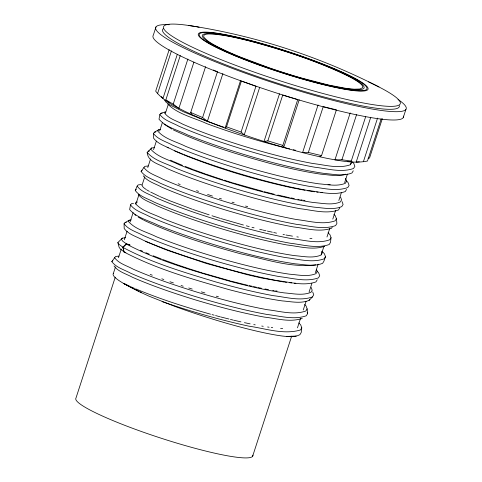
<?xml version="1.0" encoding="UTF-8"?>
<svg xmlns="http://www.w3.org/2000/svg" width="482" height="482" viewBox="0 0 482 482"><rect width="100%" height="100%" fill="white"/><g stroke="black" fill="none" stroke-linecap="round" stroke-linejoin="round"><path stroke-width="0.72" d="M328.073 232.74L329.995 234.782L331.044 237.668L330.507 242.368L329.194 244.525C316.626 248.959 302.877 244.639 290.086 243.217C265.648 238.704 241.609 232.294 217.828 225.112C196.331 218.43 174.96 211.212 154.306 202.211C147.914 198.65 139.75 196.644 135.255 190.517L137.135 186.13L138.135 184.925L141.455 184.522M298.804 322.91L300.726 324.952L301.768 327.838L301.202 332.532L299.888 334.689C294.46 337.599 288.212 336.641 282.362 336.044A100.852 12.466 18 0 1 175.05 306.486L149.113 296.207L138.611 291.435L123.88 283.537L129.58 286.224M351.565 162.711L350.312 164.772C338.292 169.001 325.151 164.874 312.932 163.518C289.531 159.199 266.516 153.059 243.747 146.179C223.13 139.774 202.633 132.845 182.829 124.211C176.683 120.795 168.845 118.867 164.531 112.981L165.495 111.818L160.861 113.318L159.855 114.523L159.012 119.217C166.26 127.597 178.244 130.182 187.866 135.044C210.218 143.979 233.137 151.426 256.261 158.096C278.753 164.386 301.467 170.122 324.603 173.484C333.604 174.147 343.317 176.545 351.974 172.954L353.282 170.803M133.52 203.422L131.52 203.669L130.514 204.874L129.634 209.562C136.888 217.942 148.866 220.527 158.494 225.395C180.852 234.33 203.778 241.777 226.902 248.447C249.399 254.743 272.119 260.473 295.261 263.841C304.263 264.504 313.981 266.901 322.633 263.305L323.94 261.16L325.489 256.689L324.434 253.785L322.018 251.218M155.993 26.938L153.294 35.24A131.67 16.274 18 0 0 274.782 92.454A131.67 16.274 18 0 0 403.548 116.132M169.176 49.67L155.692 91.17C162.898 100.702 174.502 106.07 184.974 111.396C207.356 121.934 230.637 130.423 254.08 138.25C278.289 146.16 302.78 153.318 327.73 158.494C340.738 160.94 354.282 163.687 367.465 161.042L381.184 118.831M157.493 93.797L171.447 50.863M177.322 54.279L162.994 98.37L161.325 96.496M169.158 102.913L165.832 99.943L180.25 55.581M113.372 273.421L115.463 266.986M118.488 257.689L121.277 249.104M124.296 239.807L127.085 231.221M130.104 221.925L133.128 212.622M135.918 204.043L138.936 194.74M141.961 185.443L144.751 176.864M147.769 167.561L150.559 158.982M153.577 149.679L156.367 141.099M159.62 131.086L162.41 122.5M165.434 113.204L168.224 104.618M115.252 277.18L75.993 398.012A93.062 11.502 18 0 0 161.856 438.445A93.062 11.502 18 0 0 252.863 455.177M193.909 62.154L178.888 108.378L173.243 104.106L187.89 59.027M191.806 114.559L190.709 112.463L205.585 66.673M222.895 73.571L207.411 121.217L202.597 117.536L217.472 71.74L213.357 70.029M240.59 80.452L225.112 128.098L226.528 126.838L241.404 81.042L255.96 86.248L241.084 132.044L244.223 134.93L259.702 87.284M279.494 93.815L264.009 141.461L267.841 140.871L282.85 145.419L283.717 147.432L299.195 99.786M267.841 140.871L282.717 95.075L297.725 99.623L282.85 145.419M318.06 104.974L302.582 152.619L308.353 152.426L321.53 155.626L336.412 109.836L323.91 106.805M308.353 152.426L323.235 106.636M350.197 112.933L334.948 159.867L341.907 159.753L351.245 161.115L365.657 116.752M341.907 159.753L356.553 114.674M252.622 456.285L291.652 336.171M297.466 327.826L300.485 318.53M303.274 309.944L306.064 301.358M309.083 292.062L311.872 283.476M315.361 272.752L318.15 264.166M321.169 254.87L323.958 246.284M326.977 236.987L329.766 228.402M332.791 219.105L335.58 210.52M338.834 200.506L341.389 192.637M344.642 182.624L347.432 174.044M350.45 164.742L351.384 161.886M370.742 117.307L356.186 162.109L359.337 161.832M363.386 161.729L377.569 118.084M382.31 118.699L369.525 158.054L368.085 158.265M403.211 117.698L405.91 109.39M332.225 227.173L331.586 228.221C319.367 232.529 306.004 228.335 293.574 226.956C269.842 222.57 246.489 216.346 223.401 209.369C202.536 202.88 181.792 195.879 161.753 187.137C155.547 183.684 147.631 181.744 143.275 175.803M331.044 237.668L329.742 239.807C317.277 244.199 303.642 239.916 290.965 238.506C266.703 234.023 242.832 227.661 219.232 220.527C197.861 213.888 176.617 206.712 156.09 197.765C149.727 194.222 141.606 192.228 137.135 186.13M325.489 256.689L324.181 258.84C311.643 263.256 297.93 258.948 285.175 257.533C260.78 253.026 236.776 246.627 213.044 239.458C191.565 232.782 170.206 225.564 149.571 216.569C143.172 213.008 135.008 211.002 130.514 204.874M130.182 245.079L126.429 244.091L123.024 247.465L123.995 251.984C157.216 269.432 193.71 279.62 229.667 289.803C246.977 294.279 264.425 298.34 282.139 300.889C291.014 301.539 300.593 303.901 309.125 300.358L309.769 299.304M309.125 300.358L312.426 296.96L313.74 294.797L312.679 291.881M304.666 304.504L306.1 306.028L307.136 308.89L307.6 313.625L306.281 315.788C293.683 320.229 279.897 315.897 267.082 314.475C242.579 309.95 218.467 303.521 194.626 296.322C173.062 289.616 151.631 282.38 130.917 273.348C124.501 269.775 116.313 267.763 111.806 261.618L115.56 256.508L118.861 256.099M346.564 189.432L345.269 191.565C332.833 195.945 319.241 191.673 306.594 190.27C282.44 185.811 258.671 179.473 235.168 172.375C213.93 165.772 192.812 158.638 172.405 149.745C166.091 146.227 158.03 144.245 153.589 138.195L153.409 133.412L154.415 132.201L158.602 129.797L160.548 129.556M339.744 207.875L338.46 209.995C326.127 214.339 312.637 210.104 300.093 208.712C276.138 204.284 252.562 198 229.251 190.956C208.188 184.413 187.245 177.34 167.013 168.519C160.024 164.211 147.902 162.422 147.149 152.402L151.716 147.974L154.33 147.649M333.936 214.339L335.364 215.864L336.4 218.726L335.111 220.846C322.741 225.202 309.203 220.955 296.623 219.557C272.535 215.111 248.839 208.79 225.407 201.711C204.187 195.114 183.094 187.992 162.711 179.105C156.391 175.587 148.323 173.604 143.889 167.549L144.877 166.356L148.179 165.953M317.228 279.789L315.933 281.928C303.497 286.308 289.899 282.036 277.252 280.632C253.086 276.168 229.318 269.836 205.808 262.726C184.558 256.123 163.434 248.995 143.027 240.096C136.707 236.578 128.646 234.595 124.205 228.546L124.061 223.756L125.067 222.545L129.272 220.172L131.212 219.931M307.136 308.89L305.847 311.011C293.472 315.373 279.934 311.119 267.347 309.721C243.253 305.275 219.545 298.954 196.108 291.869C174.882 285.272 153.782 278.15 133.4 269.257C127.073 265.739 119.006 263.756 114.565 257.701M301.768 327.838L300.473 329.977C283.621 334.984 265.636 328.531 248.778 326.145C219.418 319.771 190.511 311.396 162.109 301.612M336.4 218.726L336.9 223.455L335.586 225.618C322.982 230.059 309.197 225.733 296.382 224.311C271.872 219.78 247.766 213.357 223.919 206.151C202.362 199.446 180.919 192.21 160.211 183.178C153.794 179.605 145.606 177.593 141.099 171.447L143.889 167.549M158.602 129.797L157.626 130.965C164.699 139.141 176.388 141.666 185.775 146.407C207.543 155.108 229.866 162.362 252.381 168.857C274.24 174.972 296.316 180.545 318.807 183.817C327.537 184.455 336.966 186.781 345.365 183.299L346.63 181.22L345.612 178.406M151.716 147.974L150.727 149.155C157.873 157.409 169.67 159.958 179.153 164.748C201.133 173.532 223.672 180.852 246.404 187.414C268.486 193.589 290.779 199.217 313.487 202.524C322.307 203.169 331.827 205.519 340.31 202L341.587 199.897L340.557 197.06M141.099 171.447L142.1 170.236M135.255 190.517L136.261 189.312M129.272 220.172L128.296 221.34C135.37 229.516 147.052 232.041 156.439 236.776C178.195 245.477 200.512 252.725 223.015 259.22C244.868 265.335 266.938 270.902 289.417 274.174C298.147 274.812 307.57 277.138 315.969 273.656L317.234 271.577L316.469 269.468M117.855 242.573L119.223 244.543L122.844 247.139L124.001 251.718L120.428 249.152L119.096 247.23L117.855 242.573L122.392 238.12L125.663 237.716M122.392 238.12L121.41 239.301L122.741 241.223L126.32 243.796L129.634 244.675M111.806 261.618L112.812 260.413M122.844 247.139L126.32 243.796M319.879 156.819L321.53 155.626M345.763 174.195C337.81 176.84 329.128 174.809 320.982 174.189C303.817 171.719 286.898 167.784 270.119 163.44C237.174 154.391 204.235 144.473 173.273 129.857M324.693 246.248C312.595 250.507 299.37 246.356 287.067 244.989C263.576 240.651 240.464 234.493 217.611 227.582C196.963 221.166 176.43 214.237 156.596 205.585C150.456 202.169 142.624 200.247 138.31 194.367M315.734 264.847C290.501 268.094 265.245 259.027 240.753 253.827C207.802 244.772 174.852 234.848 143.877 220.232M312.426 296.96C299.816 301.407 286.025 297.075 273.204 295.653C253.893 292.098 234.836 287.302 215.942 281.982C184.359 272.39 152.258 263.07 123.024 247.465M302.262 318.361C290.05 322.663 276.686 318.469 264.269 317.09C240.542 312.71 217.195 306.486 194.113 299.509C173.255 293.032 152.523 286.031 132.49 277.295C126.284 273.842 118.373 271.896 114.017 265.956M347.209 161.657L351.245 161.115M160.861 113.318L162.199 113.156M154.415 132.201L155.752 132.038M148.155 151.185L149.498 151.023M137.448 202.048L136.165 202.205L135.201 203.368C142.202 211.453 153.764 213.948 163.049 218.641C184.582 227.251 206.664 234.421 228.938 240.849C250.562 246.898 272.396 252.411 294.641 255.647C303.28 256.279 312.601 258.581 320.91 255.135L322.163 253.074L321.657 251.688M125.067 222.545L126.405 222.383M296.237 336.05L286.603 336.46M328.001 184.648L330.206 184.727M309.878 238.355L311.944 238.427M294.472 283.223L295.84 283.271M280.62 328.501L282.687 328.573M316.62 192.041L318.06 192.198M320.934 192.511L322.374 192.667M285.121 282.205L286.555 282.362M289.435 282.675L291.592 282.91M271.258 327.531L272.704 327.688M188.751 25.486C254.803 35.487 319.536 56.484 378.966 86.965M304.998 190.3L292.032 187.811M307.185 190.649L314.463 191.806M300.72 199.771L302.16 200M303.594 200.229L305.028 200.458M292.478 236.15L285.928 234.999M296.87 236.843L298.334 237.078M284.392 282.091L261.955 278.066L248.712 275.071M272.77 290.387L274.204 290.616M275.638 290.839L277.072 291.068M261.75 326.055L263.214 326.29M267.612 326.989L269.077 327.218M225.841 35.71L216.165 34.3L209.074 33.945A83.952 10.375 18 0 0 203.868 35.403L203.651 36.397L204.199 37.644L207.585 40.807L210.381 42.705A83.874 10.369 18 0 0 222.865 49.399A83.952 10.375 18 0 0 240.572 57.153L269.625 67.974A83.88 10.369 18 0 0 300.792 77.843L328.67 85.061L345.702 88.308L354.125 89.194L359.807 89.019L362.536 87.784L362.747 86.784A83.946 10.375 18 0 0 348.341 76.168C317.421 61.087 284.519 50.435 251.381 41.434M287.947 197.319L289.363 197.596M290.785 197.873L294.327 198.572M297.87 199.265L299.286 199.542M283.036 234.427L284.482 234.716M257.852 287.567L261.395 288.26M264.943 288.953L268.486 289.652M250.146 323.862L244.446 322.657M253.767 324.573L255.213 324.856M293.237 149.739L295.37 150.221M291.309 187.673C254.737 179.575 218.701 168.814 183.901 154.915M277.807 195.047L287.236 197.18M263.202 230.137L266.004 230.776M267.408 231.089L272.318 232.197M273.716 232.517L276.523 233.149M244.802 284.615L247.706 285.272M249.152 285.597L252.056 286.254M253.502 286.579L256.406 287.236M233.927 320.277L240.94 321.862M289.676 148.92C261.575 142.057 233.848 133.647 206.718 123.615C193.909 117.65 177.768 114.33 167.712 104.004M262.612 191.318L232.963 182.955M264.058 191.679L274.186 194.228M251.984 227.317L254.086 227.847M259.696 229.257L262.497 229.962M248.013 274.897L206.206 263.431L166.784 250.116M231.071 281.163L244.079 284.434M220.599 316.927L229.016 319.042M230.42 319.397L233.222 320.102M123.995 251.984L125.868 252.478M245.585 206.055L247.718 206.645M243.422 225.034L221.13 218.635M246.302 225.823L249.176 226.612M230.366 280.97L202.892 273.137M216.304 296.189L218.436 296.773M210.544 314.186C185.142 307.07 159.934 299.015 135.581 288.826M211.984 314.583L214.141 315.174M215.581 315.565L219.894 316.752M232.059 202.169L234.198 202.802M201.349 291.875L204.91 292.929M219.19 178.611L222.624 179.696M224.003 180.135L232.258 182.744M219.418 198.289L221.503 198.946M209.17 214.864L193.005 209.459M211.984 215.755L220.407 218.418M189.137 268.787L202.205 272.92M188.733 287.977L192.21 289.073M218.985 125.555L223.919 127.224M206.097 174.201L218.497 178.394M207.597 194.445L212.466 196.09M176.057 264.365L188.45 268.552M169.947 281.747L173.43 282.922M181.087 285.513L183.172 286.218M241.084 132.044L226.528 126.838M218.286 125.314L205.266 120.608L183.678 111.866L169.688 104.793L165.989 102.136L164.627 100.178M193.987 169.839L205.41 173.966M196.536 190.643L198.572 191.378M192.318 209.212L169.616 200.705L160.163 196.698M175.382 264.118L162.609 259.467M161.801 278.801L163.838 279.536M185.208 166.441L193.312 169.592M178.159 183.75L180.208 184.552M166.097 249.851L145.227 241.301M153.155 255.785L161.259 258.936M150.215 274.403L152.264 275.204M202.597 117.536L190.709 112.463M182.57 154.348L174.623 150.92M173.906 161.741L182.503 165.386M145.877 252.701L149.185 254.104M130.851 286.82L134.225 288.254M170.52 160.181L173.243 161.464M159.524 196.397L150.637 192.053M140.491 250.254L142.533 251.218M123.88 283.537L129.212 286.302M173.243 104.106L165.832 99.943M172.02 129.17L164.127 124.229M167.079 147.263L168.32 147.944M146.871 189.98L149.384 191.36M138.232 217.123L143.25 219.888M126.429 244.091C159.584 261.509 195.999 271.679 231.878 281.837C249.11 286.296 266.474 290.339 284.103 292.875C292.923 293.52 302.437 295.87 310.92 292.351L312.197 290.248L311.167 287.417M146.287 189.559L143.365 187.456L142.07 185.588M134.725 214.604L135.894 215.442M352.36 161.904L353.806 163.446L354.86 166.344L353.553 168.495C341.009 172.911 327.296 168.604 314.541 167.194C290.146 162.687 266.136 156.282 242.398 149.113C220.913 142.431 199.554 135.219 178.912 126.218C172.514 122.657 164.35 120.651 159.855 114.523M346.576 180.943L348.028 182.491L349.089 185.401L347.775 187.564C335.183 191.999 321.422 187.673 308.619 186.251C284.133 181.732 260.039 175.309 236.216 168.11C214.665 161.41 193.228 154.174 172.526 145.142C166.103 141.569 157.915 139.557 153.409 133.412M316.722 270.77L318.662 272.83L319.723 275.746L318.409 277.903C305.823 282.338 292.056 278.018 279.259 276.596C254.773 272.071 230.685 265.648 206.862 258.454C185.311 251.755 163.88 244.519 143.172 235.487C136.755 231.914 128.567 229.902 124.061 223.756M147.149 152.402C154.475 160.861 166.567 163.47 176.285 168.381C198.843 177.394 221.967 184.907 245.296 191.637C267.974 197.982 290.875 203.766 314.204 207.158C323.271 207.82 333.062 210.236 341.78 206.615L343.1 204.452L342.039 201.536M307.173 312.457L307.6 313.625M398.024 99.461A131.67 16.274 18 0 1 274.403 83.151A131.67 16.274 18 0 1 169.182 24.727M399.379 105.648A124.452 15.382 18 0 1 273.794 82.012A124.452 15.382 18 0 1 163.687 28.414M368.616 81.916A124.452 15.382 18 0 1 364.247 103.148A124.452 15.382 18 0 1 198.337 49.983A124.452 15.382 18 0 1 196.373 26.721M197.042 26.841A124.452 15.382 18 0 1 199.096 27.215M141.292 292.297A96.008 11.863 18 0 1 140.009 291.718M138.756 291.14A96.008 11.863 18 0 1 113.372 273.421M225.877 35.74A83.88 10.369 18 0 1 251.423 41.464M235.686 55.894A88.146 10.893 18 0 0 366.742 89.188A88.146 10.893 18 0 0 246.832 39.687A88.146 10.893 18 0 0 235.686 55.894M236.523 56.394A89.224 11.026 18 0 0 367.965 89.375A89.224 11.026 18 0 0 245.061 39.09A89.224 11.026 18 0 0 236.523 56.394M238.704 56.641A85.049 10.514 18 0 0 364 88.073A85.049 10.514 18 0 0 246.844 40.145A85.049 10.514 18 0 0 238.704 56.641"/></g></svg>
